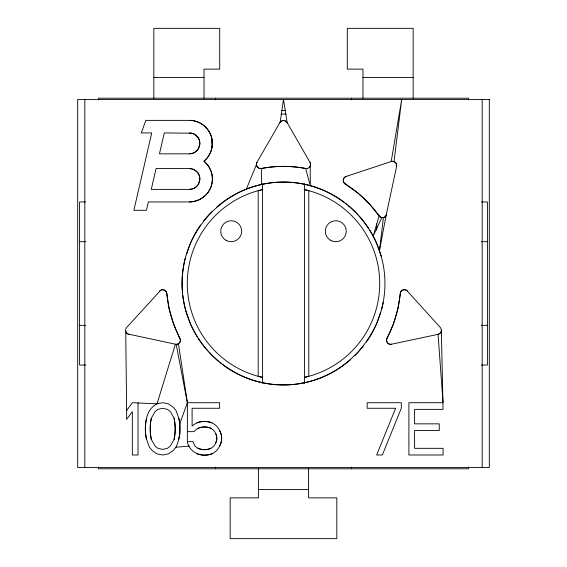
<?xml version="1.0" encoding="UTF-8"?>
<svg xmlns="http://www.w3.org/2000/svg" width="567" height="567" viewBox="0 0 567 567"><rect width="100%" height="100%" fill="white"/><g stroke="black" fill="none" stroke-linecap="round" stroke-linejoin="round"><path stroke-width="0.85" d="M307.229 168.484L305.627 168.491A116.511 115.888 0 0 0 261.373 168.491C258.028 169.292 255.107 165.195 256.964 162.29L279.878 122.6L282.16 120.728A4.189 4.189 0 0 1 284.967 120.771L287.122 122.6L310.376 163.034A4.217 4.217 0 0 1 310.482 165.387L309.823 166.811M189.385 201.937A23.006 23.006 0 0 0 203.992 161.156C210.428 155.741 213.582 146.888 211.902 138.639A23.006 23.006 0 0 0 189.385 120.374L145.854 120.374L141.282 132.919L151.743 132.919L133.876 210.3L146.428 210.3L148.356 201.937L189.385 201.937C196.742 201.817 203.773 198.195 208.132 192.27A22.978 22.921 -89.2 0 0 211.151 171.482L208.776 166.556L203.992 161.156A23.006 23.006 0 0 0 208.238 156.563M386.715 341.306A4.203 4.189 -90 0 1 386.737 338.974L393.406 323.963L397.814 308.972L400.642 291.962A4.182 4.153 -89.4 0 1 402.294 290.247L403.024 289.921A4.21 4.189 -87.6 0 1 404.604 289.709A4.26 4.231 -88.3 0 1 406.844 290.524L440.283 327.457C442.423 329.675 441.105 333.807 438.05 334.346L390.812 344.36A4.245 4.224 88.5 0 1 388.558 343.744A4.21 4.189 89.5 0 1 386.992 342.036L386.715 341.306M212.072 147.214L211.902 138.639M346.111 176.436A4.182 4.182 0 0 0 345.218 183.963A4.182 4.175 88.8 0 1 343.382 181.483L343.255 180.71A4.182 4.175 -87.3 0 1 346.111 176.436L391.202 161.545A4.224 4.203 -87.9 0 1 394.022 161.616L394.866 162.063A4.175 4.146 -90 0 1 396.609 166.372L386.028 215.821A4.203 4.182 89.6 0 1 383.42 217.579L379.465 250.642A101.054 100.678 -89.8 0 1 381.655 309.157M394.022 161.616L401.698 99.459L391.202 161.545A4.182 4.182 0 0 1 396.609 166.372M280.19 122.132L283.5 99.459L287.122 122.6A4.182 4.182 0 0 0 279.878 122.6M126.647 410.494L125.732 331.135A4.167 4.125 -90 0 1 126.717 327.457L160.83 290.12A4.231 4.21 88.5 0 1 163.976 289.921A4.189 4.16 89.9 0 1 166.811 293.529L169.186 308.972L173.594 323.963L180.441 340.257A4.182 4.182 0 0 1 175.38 344.268L157.002 403.824C151.332 406.688 147.725 412.131 146.57 418.283A46.409 46.409 0 0 0 146.57 439.418L149.412 447.207L152.261 450.545L157.002 453.883L162.694 454.996L168.392 453.883L173.133 450.545L175.976 447.207L177.875 442.756L179.774 433.861L179.774 423.847L178.825 418.283L175.976 410.494L173.133 407.156L168.392 403.824L162.694 402.712L157.002 403.824L132.338 402.712L126.647 410.494L126.647 419.396L132.338 411.607L132.338 454.996L138.029 454.996L138.029 402.712M386.028 215.821L379.465 250.642C368.656 219.415 342.185 194.495 310.319 185.678A101.025 100.628 0 0 0 261.522 184.481C222.746 192.915 191.214 225.595 183.857 264.541A101.054 100.65 90 0 0 187.542 316.351C198.344 347.592 224.823 372.505 256.681 381.322A101.025 100.628 0 0 0 305.478 382.519C344.254 374.085 375.786 341.405 383.143 302.459M381.811 217.608A4.196 4.182 88.2 0 1 379.139 215.907A117.114 117.114 0 0 0 345.225 183.97L357.912 193.056L369.294 203.773L379.139 215.907L373.178 236.099L381.811 217.608L383.42 217.579M186.337 254.746L190.044 244.214M376.956 322.786L380.663 312.254M179.774 423.847L187.365 402.712L178.435 343.751L180.008 342.029A4.153 4.139 -89.9 0 0 180.426 340.519A4.175 4.16 89.4 0 0 179.952 338.223A117.114 117.114 0 0 1 166.826 293.529A4.182 4.182 0 0 0 159.54 291.084M246.362 189.109L256.404 164.6M151.311 418.283L155.11 411.607L157.952 409.381L162.694 408.268L167.442 409.381L170.284 411.607L174.083 418.283A51.264 51.023 -90 0 1 174.083 439.418L170.284 446.094L167.442 448.32L162.694 449.433L157.952 448.32L155.11 446.094L151.311 439.418A51.455 51.455 0 0 1 151.311 418.283A51.108 50.746 -90 0 0 151.311 439.418M187.365 431.636L194.006 431.636C199.3 424.867 212.597 425.229 215.821 433.861A10.298 10.284 -90 0 1 215.821 442.756C212.816 450.928 200.675 451.63 194.956 446.094L193.056 441.643L187.365 441.643L187.365 402.712L176.174 344.36L128.036 334.041A4.196 4.153 -89.2 0 1 125.732 331.135M187.365 402.712L219.62 402.712L219.62 408.268L192.107 408.268L192.107 426.072C199.868 418.687 215.177 420.076 219.62 430.523A15.777 15.777 0 0 1 219.62 446.094C213.383 460.319 189.895 456.938 187.365 441.643M175.976 447.207L189.258 446.094M189.385 153.834L192.411 153.388A10.504 10.468 -85.9 0 0 198.23 148.965L199.804 144.309A10.461 10.426 89.7 0 0 197.876 137.278L194.205 134.095L191.887 133.224L164.288 132.919L159.462 153.834L189.385 153.834A10.454 10.454 0 0 0 199.846 143.38A10.454 10.454 0 0 0 189.385 132.919M189.385 189.385L192.411 188.939A10.504 10.468 -85.9 0 0 198.23 184.516L199.804 179.867A10.461 10.426 89.7 0 0 197.876 172.829L194.205 169.653L189.385 168.47L156.081 168.47L151.254 189.385L189.385 189.385A10.454 10.454 0 0 0 199.846 178.931A10.454 10.454 0 0 0 189.385 168.47M153.834 77.495L204.028 77.495M362.972 77.495L413.166 77.495M281.728 110.437L285.272 110.437M85.582 201.937L79.593 201.937L79.593 365.063L85.709 365.063M481.418 201.937L487.407 201.937L487.407 365.063L481.291 365.063M79.593 241.67L85.752 241.67M481.248 241.67L487.407 241.67M79.593 325.33L85.709 325.33M481.291 325.33L487.407 325.33M258.403 489.505L308.597 489.505M189.385 120.374C199.683 120.324 209.308 127.887 211.704 137.901M376.956 244.214L381.237 256.369M185.763 310.631L190.044 322.786M310.036 162.297A4.182 4.182 0 0 1 305.627 168.491L310.319 185.678L310.22 166.124M211.314 136.427L212.342 144.096M441.36 330.2L443.054 409.381L414.59 409.381L414.59 423.847L439.255 423.847L439.255 430.523L414.59 430.523L414.59 448.32L443.054 448.32L443.054 454.996L408.899 454.996L408.899 402.712L443.054 402.712L438.05 334.346A4.189 4.189 0 0 0 440.687 332.531M256.964 162.297A4.182 4.182 0 0 0 261.373 168.491L261.522 184.481M482.184 99.459L482.184 467.541M468.59 99.92L468.59 98.204L98.41 98.204L98.41 99.92M468.59 467.08L468.59 468.796L98.41 468.796L98.41 467.08M413.166 98.204L413.166 28.35L347.288 28.35L347.288 69.131L362.972 69.131L362.972 98.204M376.672 223.915L376.672 230.117M351.469 98.204L351.469 99.884M351.469 467.116L351.469 468.796M308.597 468.796L308.597 497.869L336.833 497.869L336.833 538.65L230.167 538.65L230.167 497.869L258.403 497.869L258.403 468.796M304.415 183.673L304.415 383.327M262.585 183.673L262.585 383.327M215.531 98.204L215.531 99.884M215.531 467.116L215.531 468.796M204.028 98.204L204.028 69.131L219.713 69.131L219.713 28.35L153.834 28.35L153.834 98.204M84.816 99.459L84.816 467.541M304.415 184.247A101.054 100.657 0 0 0 262.585 184.247A101.436 101.436 0 0 0 216.559 207.295M376.672 323.594A101.436 101.436 0 0 1 375.964 325.21M375.219 326.812A101.436 101.436 0 0 1 366.339 342.036M363.716 345.579A101.436 101.436 0 0 1 354.956 355.488M350.449 359.705A101.436 101.436 0 0 1 313.799 380.301M312.956 380.563A101.436 101.436 0 0 1 304.415 382.753A101.054 100.657 0 0 1 262.585 382.753M261.727 382.569A101.436 101.436 0 0 1 222.725 364.701M221.314 363.631A101.436 101.436 0 0 1 219.932 362.54M218.571 361.427A101.436 101.436 0 0 1 208.982 352.313M207.798 351.008A101.436 101.436 0 0 1 198.195 338.379M197.252 336.883A101.436 101.436 0 0 1 190.335 323.594M190.335 243.399A101.436 101.436 0 0 1 191.044 241.783M191.781 240.181A101.436 101.436 0 0 1 200.661 224.964M203.284 221.413A101.436 101.436 0 0 1 212.044 211.505M305.273 184.431A101.436 101.436 0 0 1 344.282 202.291M345.686 203.362A101.436 101.436 0 0 1 347.068 204.453M348.436 205.573A101.436 101.436 0 0 1 358.018 214.68M359.209 215.992A101.436 101.436 0 0 1 368.805 228.614M369.748 230.11A101.436 101.436 0 0 1 376.672 243.399M185.331 308.972A101.061 100.657 -90 0 1 182.794 295.485M182.517 292.926A101.061 100.657 -90 0 1 185.331 258.028M178.435 343.751A4.21 4.189 -87.9 0 1 176.174 344.36M146.57 439.418A46.069 45.714 -90 0 1 146.57 418.283M219.62 430.523A15.756 15.734 -90 0 1 219.62 446.094M128.95 334.353A4.189 4.189 0 0 1 126.313 332.531M261.38 168.498A117.114 117.114 0 0 1 305.627 168.498M391.62 344.268A4.182 4.182 0 0 1 386.559 340.257L387.048 338.223A117.114 117.114 0 0 0 400.189 293.529A4.182 4.182 0 0 1 407.46 291.084M386.651 214.34A4.182 4.182 0 0 1 379.139 215.907M178.825 418.283A46.409 46.409 0 0 1 178.825 439.418M174.083 418.283A51.505 51.505 0 0 1 174.083 439.418M197.798 428.298A16.982 16.982 0 0 1 211.08 428.298M196.848 422.734A22.985 22.985 0 0 1 212.03 422.734M212.03 453.883A22.985 22.985 0 0 1 196.848 453.883M211.08 448.32A16.982 16.982 0 0 1 197.798 448.32M215.821 433.861A10.319 10.319 0 0 1 215.821 442.756M212.342 144.876A23.006 23.006 0 0 1 208.67 155.918M281.019 114.116A169.405 169.405 0 0 1 285.981 114.116M308.809 190.682L308.809 376.318L304.415 377.402A96.206 96.206 0 0 0 304.415 189.591L308.809 190.682M395.617 408.268L376.644 454.996L382.335 454.996L401.308 408.268L401.308 402.712L367.154 402.712L367.154 408.268L395.617 408.268M262.585 189.598L258.191 190.682L258.191 376.318L262.585 377.402A96.206 96.206 0 0 1 262.585 189.591M489.307 99.459L77.693 99.459L77.693 467.541L489.307 467.541L489.307 99.459M225.985 240.273A10.454 10.454 0 0 0 241.67 231.216A10.454 10.454 0 0 0 225.985 222.158A10.454 10.454 0 0 0 225.985 240.273M330.554 240.273A10.454 10.454 0 0 0 346.239 231.216A10.454 10.454 0 0 0 330.554 222.158A10.454 10.454 0 0 0 330.554 240.273"/></g></svg>
